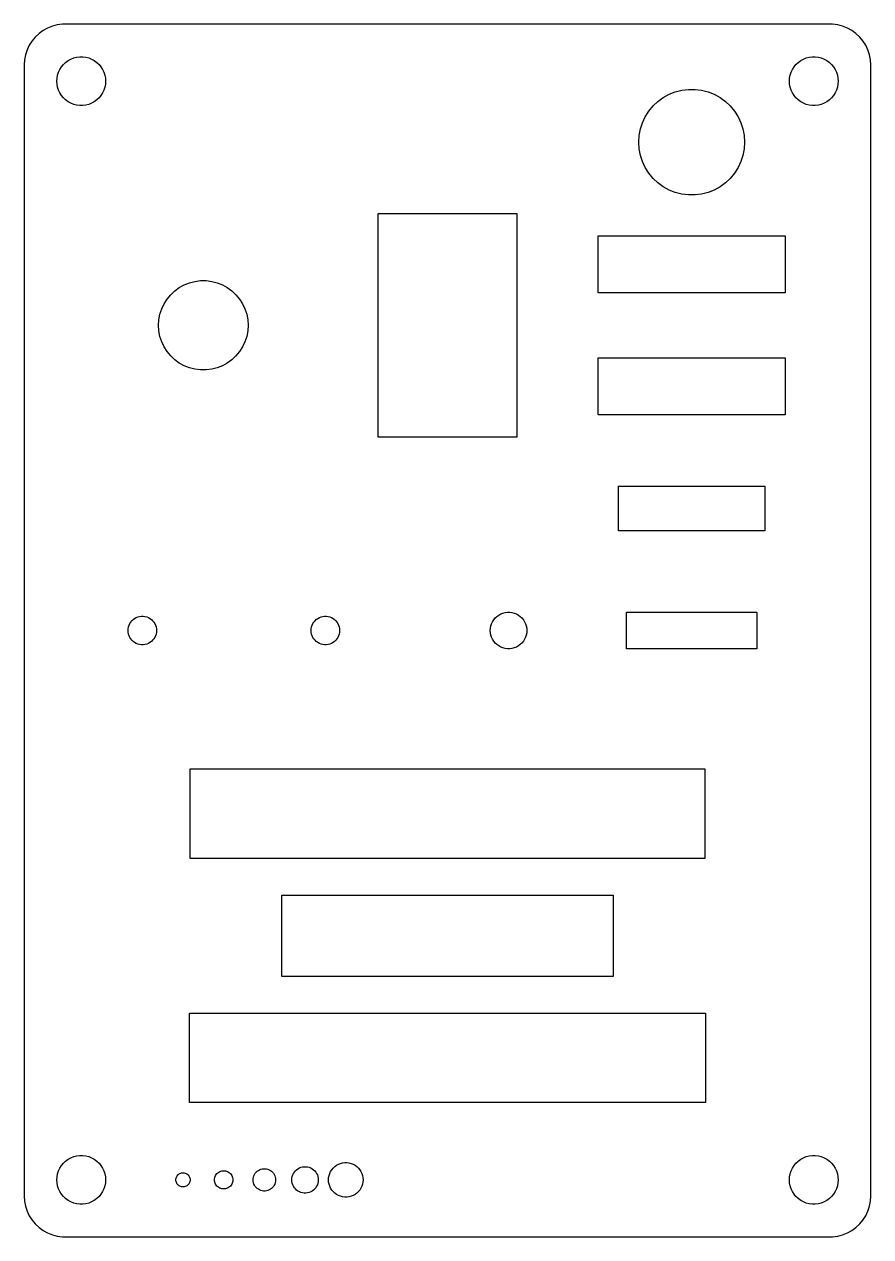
# Model space of a CAD drawing. Header units: metres. Extents: x -52 to 52, y -74 to 3413.
# Drawn here: x -52 to 52, y 3105.5 to 3254.5 of the extents above; entities that cross this region are included whole.
import ezdxf

# ---------------------------------------------------------------- set-up
doc = ezdxf.new("R2010")
doc.units = ezdxf.units.M

msp = doc.modelspace()

# ---------------------------------------------------------------- linework, layer by layer
for p, q in [((-49.1289, 3254.02), (-49.6791, 3253.72)), ((-48.5451, 3254.26), (-49.1289, 3254.02)), ((-47.9369, 3254.41), (-48.5451, 3254.26)), ((-47.3139, 3254.49), (-47.9369, 3254.41)), ((47.3139, 3254.49), (-47.3139, 3254.49)), ((47.9369, 3254.41), (47.3139, 3254.49)), ((48.5451, 3254.26), (47.9369, 3254.41)), ((49.1289, 3254.02), (48.5451, 3254.26)), ((49.6791, 3253.72), (49.1289, 3254.02)), ((-51.0451, 3252.44), (-51.3815, 3251.91)), ((-50.6448, 3252.92), (-51.0451, 3252.44)), ((-50.1871, 3253.35), (-50.6448, 3252.92)), ((-49.6791, 3253.72), (-50.1871, 3253.35)), ((50.1871, 3253.35), (49.6791, 3253.72)), ((50.6448, 3252.92), (50.1871, 3253.35)), ((51.0451, 3252.44), (50.6448, 3252.92)), ((51.3815, 3251.91), (51.0451, 3252.44)), ((-51.6489, 3251.34), (-51.8429, 3250.74)), ((-51.3815, 3251.91), (-51.6489, 3251.34)), ((51.6489, 3251.34), (51.3815, 3251.91)), ((51.8429, 3250.74), (51.6489, 3251.34)), ((-51.9606, 3250.13), (-52, 3249.5)), ((-52, 3249.5), (-52, 3110.5)), ((-51.8429, 3250.74), (-51.9606, 3250.13)), ((-47.6289, 3248.95), (-47.427, 3249.26)), ((-47.427, 3249.26), (-47.1869, 3249.55)), ((-47.1869, 3249.55), (-46.9123, 3249.81)), ((-46.9123, 3249.81), (-46.6075, 3250.03)), ((-46.6075, 3250.03), (-46.2773, 3250.21)), ((-46.2773, 3250.21), (-45.927, 3250.35)), ((-45.927, 3250.35), (-45.5621, 3250.45)), ((-45.5621, 3250.45), (-45.1884, 3250.49)), ((-45.1884, 3250.49), (-44.8116, 3250.49)), ((-44.8116, 3250.49), (-44.4379, 3250.45)), ((-44.4379, 3250.45), (-44.0729, 3250.35)), ((-44.0729, 3250.35), (-43.7227, 3250.21)), ((-43.7227, 3250.21), (-43.3925, 3250.03)), ((-43.3925, 3250.03), (-43.0877, 3249.81)), ((-43.0877, 3249.81), (-42.8131, 3249.55)), ((-42.8131, 3249.55), (-42.5729, 3249.26)), ((-42.5729, 3249.26), (-42.3711, 3248.95)), ((42.3711, 3248.95), (42.5729, 3249.26)), ((42.5729, 3249.26), (42.8131, 3249.55)), ((42.8131, 3249.55), (43.0877, 3249.81)), ((43.0877, 3249.81), (43.3925, 3250.03)), ((43.3925, 3250.03), (43.7227, 3250.21)), ((43.7227, 3250.21), (44.0729, 3250.35)), ((44.0729, 3250.35), (44.4379, 3250.45)), ((44.4379, 3250.45), (44.8116, 3250.49)), ((44.8116, 3250.49), (45.1884, 3250.49)), ((45.1884, 3250.49), (45.5621, 3250.45)), ((45.5621, 3250.45), (45.927, 3250.35)), ((45.927, 3250.35), (46.2773, 3250.21)), ((46.2773, 3250.21), (46.6075, 3250.03)), ((46.6075, 3250.03), (46.9123, 3249.81)), ((46.9123, 3249.81), (47.1869, 3249.55)), ((47.1869, 3249.55), (47.427, 3249.26)), ((47.427, 3249.26), (47.6289, 3248.95)), ((51.9606, 3250.13), (51.8429, 3250.74)), ((52, 3249.5), (51.9606, 3250.13)), ((52, 3110.5), (52, 3249.5)), ((-48, 3247.5), (-47.9763, 3247.88)), ((-47.9763, 3247.88), (-47.9057, 3248.25)), ((-47.9057, 3248.25), (-47.7893, 3248.6)), ((-47.7893, 3248.6), (-47.6289, 3248.95)), ((-42.3711, 3248.95), (-42.2107, 3248.6)), ((-42.2107, 3248.6), (-42.0942, 3248.25)), ((-42.0942, 3248.25), (-42.0237, 3247.88)), ((-42.0237, 3247.88), (-42, 3247.5)), ((42, 3247.5), (42.0237, 3247.88)), ((42.0237, 3247.88), (42.0942, 3248.25)), ((42.0942, 3248.25), (42.2107, 3248.6)), ((42.2107, 3248.6), (42.3711, 3248.95)), ((47.6289, 3248.95), (47.7893, 3248.6)), ((47.7893, 3248.6), (47.9057, 3248.25)), ((47.9057, 3248.25), (47.9763, 3247.88)), ((47.9763, 3247.88), (48, 3247.5)), ((-47.9763, 3247.12), (-48, 3247.5)), ((-47.9057, 3246.75), (-47.9763, 3247.12)), ((-47.7893, 3246.4), (-47.9057, 3246.75)), ((-47.6289, 3246.05), (-47.7893, 3246.4)), ((-42.2107, 3246.4), (-42.3711, 3246.05)), ((-42.0942, 3246.75), (-42.2107, 3246.4)), ((-42.0237, 3247.12), (-42.0942, 3246.75)), ((-42, 3247.5), (-42.0237, 3247.12)), ((27.9914, 3246.18), (28.782, 3246.38)), ((28.782, 3246.38), (29.5919, 3246.49)), ((29.5919, 3246.49), (30.4081, 3246.49)), ((30.4081, 3246.49), (31.218, 3246.38)), ((31.218, 3246.38), (32.0086, 3246.18)), ((42.0237, 3247.12), (42, 3247.5)), ((42.0942, 3246.75), (42.0237, 3247.12)), ((42.2107, 3246.4), (42.0942, 3246.75)), ((42.3711, 3246.05), (42.2107, 3246.4)), ((47.7893, 3246.4), (47.6289, 3246.05)), ((47.9057, 3246.75), (47.7893, 3246.4)), ((47.9763, 3247.12), (47.9057, 3246.75)), ((48, 3247.5), (47.9763, 3247.12)), ((-47.427, 3245.74), (-47.6289, 3246.05)), ((-47.1869, 3245.45), (-47.427, 3245.74)), ((-46.9123, 3245.19), (-47.1869, 3245.45)), ((-46.6075, 3244.97), (-46.9123, 3245.19)), ((-46.2773, 3244.79), (-46.6075, 3244.97)), ((-45.927, 3244.65), (-46.2773, 3244.79)), ((-43.7227, 3244.79), (-44.0729, 3244.65)), ((-43.3925, 3244.97), (-43.7227, 3244.79)), ((-43.0877, 3245.19), (-43.3925, 3244.97)), ((-42.8131, 3245.45), (-43.0877, 3245.19)), ((-42.5729, 3245.74), (-42.8131, 3245.45)), ((-42.3711, 3246.05), (-42.5729, 3245.74)), ((25.2617, 3244.45), (25.8567, 3245.01)), ((25.8567, 3245.01), (26.5171, 3245.49)), ((26.5171, 3245.49), (27.2324, 3245.88)), ((27.2324, 3245.88), (27.9914, 3246.18)), ((32.0086, 3246.18), (32.7676, 3245.88)), ((32.7676, 3245.88), (33.4829, 3245.49)), ((33.4829, 3245.49), (34.1432, 3245.01)), ((34.1432, 3245.01), (34.7383, 3244.45)), ((42.5729, 3245.74), (42.3711, 3246.05)), ((42.8131, 3245.45), (42.5729, 3245.74)), ((43.0877, 3245.19), (42.8131, 3245.45)), ((43.3925, 3244.97), (43.0877, 3245.19)), ((43.7227, 3244.79), (43.3925, 3244.97)), ((44.0729, 3244.65), (43.7227, 3244.79)), ((46.2773, 3244.79), (45.927, 3244.65)), ((46.6075, 3244.97), (46.2773, 3244.79)), ((46.9123, 3245.19), (46.6075, 3244.97)), ((47.1869, 3245.45), (46.9123, 3245.19)), ((47.427, 3245.74), (47.1869, 3245.45)), ((47.6289, 3246.05), (47.427, 3245.74)), ((-45.5621, 3244.55), (-45.927, 3244.65)), ((-45.1884, 3244.51), (-45.5621, 3244.55)), ((-44.8116, 3244.51), (-45.1884, 3244.51)), ((-44.4379, 3244.55), (-44.8116, 3244.51)), ((-44.0729, 3244.65), (-44.4379, 3244.55)), ((24.304, 3243.13), (24.7414, 3243.82)), ((24.7414, 3243.82), (25.2617, 3244.45)), ((34.7383, 3244.45), (35.2586, 3243.82)), ((35.2586, 3243.82), (35.696, 3243.13)), ((44.4379, 3244.55), (44.0729, 3244.65)), ((44.8116, 3244.51), (44.4379, 3244.55)), ((45.1884, 3244.51), (44.8116, 3244.51)), ((45.5621, 3244.55), (45.1884, 3244.51)), ((45.927, 3244.65), (45.5621, 3244.55)), ((23.7042, 3241.62), (23.9565, 3242.39)), ((23.9565, 3242.39), (24.304, 3243.13)), ((35.696, 3243.13), (36.0435, 3242.39)), ((36.0435, 3242.39), (36.2958, 3241.62)), ((23.5, 3240), (23.5513, 3240.81)), ((23.5513, 3240.81), (23.7042, 3241.62)), ((36.2958, 3241.62), (36.4487, 3240.81)), ((36.4487, 3240.81), (36.5, 3240)), ((23.5513, 3239.19), (23.5, 3240)), ((23.7042, 3238.38), (23.5513, 3239.19)), ((36.4487, 3239.19), (36.2958, 3238.38)), ((36.5, 3240), (36.4487, 3239.19)), ((23.9565, 3237.61), (23.7042, 3238.38)), ((24.304, 3236.87), (23.9565, 3237.61)), ((36.0435, 3237.61), (35.696, 3236.87)), ((36.2958, 3238.38), (36.0435, 3237.61)), ((24.7414, 3236.18), (24.304, 3236.87)), ((25.2617, 3235.55), (24.7414, 3236.18)), ((35.2586, 3236.18), (34.7383, 3235.55)), ((35.696, 3236.87), (35.2586, 3236.18)), ((25.8567, 3234.99), (25.2617, 3235.55)), ((26.5171, 3234.51), (25.8567, 3234.99)), ((27.2324, 3234.12), (26.5171, 3234.51)), ((33.4829, 3234.51), (32.7676, 3234.12)), ((34.1432, 3234.99), (33.4829, 3234.51)), ((34.7383, 3235.55), (34.1432, 3234.99)), ((27.9914, 3233.82), (27.2324, 3234.12)), ((28.782, 3233.62), (27.9914, 3233.82)), ((29.5919, 3233.51), (28.782, 3233.62)), ((30.4081, 3233.51), (29.5919, 3233.51)), ((31.218, 3233.62), (30.4081, 3233.51)), ((32.0086, 3233.82), (31.218, 3233.62)), ((32.7676, 3234.12), (32.0086, 3233.82)), ((-8.5, 3203.75), (-8.5, 3231.25)), ((-8.5, 3231.25), (8.5, 3231.25)), ((8.5, 3231.25), (8.5, 3203.75)), ((18.5, 3221.5), (18.5, 3228.5)), ((18.5, 3228.5), (41.5, 3228.5)), ((41.5, 3228.5), (41.5, 3221.5)), ((-32.947, 3222.14), (-32.3418, 3222.48)), ((-32.3418, 3222.48), (-31.6996, 3222.73)), ((-31.6996, 3222.73), (-31.0306, 3222.9)), ((-31.0306, 3222.9), (-30.3453, 3222.99)), ((-30.3453, 3222.99), (-29.6546, 3222.99)), ((-29.6546, 3222.99), (-28.9694, 3222.9)), ((-28.9694, 3222.9), (-28.3004, 3222.73)), ((-28.3004, 3222.73), (-27.6582, 3222.48)), ((-27.6582, 3222.48), (-27.0529, 3222.14)), ((-34.4496, 3220.73), (-34.0093, 3221.26)), ((-34.0093, 3221.26), (-33.5058, 3221.74)), ((-33.5058, 3221.74), (-32.947, 3222.14)), ((-27.0529, 3222.14), (-26.4942, 3221.74)), ((-26.4942, 3221.74), (-25.9907, 3221.26)), ((-25.9907, 3221.26), (-25.5504, 3220.73)), ((41.5, 3221.5), (18.5, 3221.5)), ((-35.3272, 3218.87), (-35.1138, 3219.52)), ((-35.1138, 3219.52), (-34.8197, 3220.15)), ((-34.8197, 3220.15), (-34.4496, 3220.73)), ((-25.5504, 3220.73), (-25.1803, 3220.15)), ((-25.1803, 3220.15), (-24.8862, 3219.52)), ((-24.8862, 3219.52), (-24.6728, 3218.87)), ((-35.5, 3217.5), (-35.4566, 3218.19)), ((-35.4566, 3218.19), (-35.3272, 3218.87)), ((-24.6728, 3218.87), (-24.5434, 3218.19)), ((-24.5434, 3218.19), (-24.5, 3217.5)), ((-35.4566, 3216.81), (-35.5, 3217.5)), ((-35.3272, 3216.13), (-35.4566, 3216.81)), ((-24.5434, 3216.81), (-24.6728, 3216.13)), ((-24.5, 3217.5), (-24.5434, 3216.81)), ((-35.1138, 3215.48), (-35.3272, 3216.13)), ((-34.8197, 3214.85), (-35.1138, 3215.48)), ((-24.8862, 3215.48), (-25.1803, 3214.85)), ((-24.6728, 3216.13), (-24.8862, 3215.48)), ((-34.4496, 3214.27), (-34.8197, 3214.85)), ((-34.0093, 3213.73), (-34.4496, 3214.27)), ((-33.5058, 3213.26), (-34.0093, 3213.73)), ((-25.9907, 3213.73), (-26.4942, 3213.26)), ((-25.5504, 3214.27), (-25.9907, 3213.73)), ((-25.1803, 3214.85), (-25.5504, 3214.27)), ((18.5, 3206.5), (18.5, 3213.5)), ((18.5, 3213.5), (41.5, 3213.5)), ((41.5, 3213.5), (41.5, 3206.5)), ((-32.947, 3212.86), (-33.5058, 3213.26)), ((-32.3418, 3212.52), (-32.947, 3212.86)), ((-31.6996, 3212.27), (-32.3418, 3212.52)), ((-31.0306, 3212.1), (-31.6996, 3212.27)), ((-30.3453, 3212.01), (-31.0306, 3212.1)), ((-29.6546, 3212.01), (-30.3453, 3212.01)), ((-28.9694, 3212.1), (-29.6546, 3212.01)), ((-28.3004, 3212.27), (-28.9694, 3212.1)), ((-27.6582, 3212.52), (-28.3004, 3212.27)), ((-27.0529, 3212.86), (-27.6582, 3212.52)), ((-26.4942, 3213.26), (-27.0529, 3212.86)), ((41.5, 3206.5), (18.5, 3206.5)), ((8.5, 3203.75), (-8.5, 3203.75)), ((21, 3192.25), (21, 3197.75)), ((21, 3197.75), (39, 3197.75)), ((39, 3197.75), (39, 3192.25)), ((39, 3192.25), (21, 3192.25)), ((7.07838, 3182.21), (7.35872, 3182.25)), ((7.35872, 3182.25), (7.64127, 3182.25)), ((7.64127, 3182.25), (7.9216, 3182.21)), ((22, 3177.75), (22, 3182.25)), ((22, 3182.25), (38, 3182.25)), ((38, 3182.25), (38, 3177.75)), ((-39.1271, 3180.64), (-39.0335, 3180.84)), ((-39.0335, 3180.84), (-38.9158, 3181.03)), ((-38.9158, 3181.03), (-38.7757, 3181.2)), ((-38.7757, 3181.2), (-38.6155, 3181.35)), ((-38.6155, 3181.35), (-38.4377, 3181.48)), ((-38.4377, 3181.48), (-38.2451, 3181.58)), ((-38.2451, 3181.58), (-38.0408, 3181.66)), ((-38.0408, 3181.66), (-37.8279, 3181.72)), ((-37.8279, 3181.72), (-37.6099, 3181.75)), ((-37.6099, 3181.75), (-37.3901, 3181.75)), ((-37.3901, 3181.75), (-37.1721, 3181.72)), ((-37.1721, 3181.72), (-36.9592, 3181.66)), ((-36.9592, 3181.66), (-36.7549, 3181.58)), ((-36.7549, 3181.58), (-36.5623, 3181.48)), ((-36.5623, 3181.48), (-36.3845, 3181.35)), ((-36.3845, 3181.35), (-36.2243, 3181.2)), ((-36.2243, 3181.2), (-36.0842, 3181.03)), ((-36.0842, 3181.03), (-35.9665, 3180.84)), ((-35.9665, 3180.84), (-35.8729, 3180.64)), ((-16.6271, 3180.64), (-16.5335, 3180.84)), ((-16.5335, 3180.84), (-16.4158, 3181.03)), ((-16.4158, 3181.03), (-16.2757, 3181.2)), ((-16.2757, 3181.2), (-16.1155, 3181.35)), ((-16.1155, 3181.35), (-15.9377, 3181.48)), ((-15.9377, 3181.48), (-15.7451, 3181.58)), ((-15.7451, 3181.58), (-15.5408, 3181.66)), ((-15.5408, 3181.66), (-15.3279, 3181.72)), ((-15.3279, 3181.72), (-15.1099, 3181.75)), ((-15.1099, 3181.75), (-14.8901, 3181.75)), ((-14.8901, 3181.75), (-14.6721, 3181.72)), ((-14.6721, 3181.72), (-14.4592, 3181.66)), ((-14.4592, 3181.66), (-14.2549, 3181.58)), ((-14.2549, 3181.58), (-14.0623, 3181.48)), ((-14.0623, 3181.48), (-13.8845, 3181.35)), ((-13.8845, 3181.35), (-13.7243, 3181.2)), ((-13.7243, 3181.2), (-13.5842, 3181.03)), ((-13.5842, 3181.03), (-13.4665, 3180.84)), ((-13.4665, 3180.84), (-13.3729, 3180.64)), ((5.32068, 3180.56), (5.40799, 3180.83)), ((5.40799, 3180.83), (5.52831, 3181.08)), ((5.52831, 3181.08), (5.6797, 3181.32)), ((5.6797, 3181.32), (5.85982, 3181.54)), ((5.85982, 3181.54), (6.0658, 3181.73)), ((6.0658, 3181.73), (6.29439, 3181.9)), ((6.29439, 3181.9), (6.54199, 3182.04)), ((6.54199, 3182.04), (6.8047, 3182.14)), ((6.8047, 3182.14), (7.07838, 3182.21)), ((7.9216, 3182.21), (8.19528, 3182.14)), ((8.19528, 3182.14), (8.45799, 3182.04)), ((8.45799, 3182.04), (8.7056, 3181.9)), ((8.7056, 3181.9), (8.93419, 3181.73)), ((8.93419, 3181.73), (9.14017, 3181.54)), ((9.14017, 3181.54), (9.32028, 3181.32)), ((9.32028, 3181.32), (9.47168, 3181.08)), ((9.47168, 3181.08), (9.592, 3180.83)), ((9.592, 3180.83), (9.67931, 3180.56)), ((-39.25, 3180), (-39.2362, 3180.22)), ((-39.2362, 3179.78), (-39.25, 3180)), ((-39.2362, 3180.22), (-39.195, 3180.44)), ((-39.195, 3179.56), (-39.2362, 3179.78)), ((-39.195, 3180.44), (-39.1271, 3180.64)), ((-39.1271, 3179.36), (-39.195, 3179.56)), ((-39.0335, 3179.16), (-39.1271, 3179.36)), ((-35.8729, 3179.36), (-35.9665, 3179.16)), ((-35.8729, 3180.64), (-35.805, 3180.44)), ((-35.805, 3179.56), (-35.8729, 3179.36)), ((-35.805, 3180.44), (-35.7638, 3180.22)), ((-35.7638, 3179.78), (-35.805, 3179.56)), ((-35.7638, 3180.22), (-35.75, 3180)), ((-35.75, 3180), (-35.7638, 3179.78)), ((-16.75, 3180), (-16.7362, 3180.22)), ((-16.7362, 3179.78), (-16.75, 3180)), ((-16.7362, 3180.22), (-16.695, 3180.44)), ((-16.695, 3179.56), (-16.7362, 3179.78)), ((-16.695, 3180.44), (-16.6271, 3180.64)), ((-16.6271, 3179.36), (-16.695, 3179.56)), ((-16.5335, 3179.16), (-16.6271, 3179.36)), ((-13.3729, 3179.36), (-13.4665, 3179.16)), ((-13.3729, 3180.64), (-13.305, 3180.44)), ((-13.305, 3179.56), (-13.3729, 3179.36)), ((-13.305, 3180.44), (-13.2638, 3180.22)), ((-13.2638, 3179.78), (-13.305, 3179.56)), ((-13.2638, 3180.22), (-13.25, 3180)), ((-13.25, 3180), (-13.2638, 3179.78)), ((5.25, 3180), (5.26773, 3180.28)), ((5.26773, 3179.72), (5.25, 3180)), ((5.26773, 3180.28), (5.32068, 3180.56)), ((5.32068, 3179.44), (5.26773, 3179.72)), ((5.40799, 3179.17), (5.32068, 3179.44)), ((9.67931, 3179.44), (9.592, 3179.17)), ((9.67931, 3180.56), (9.73225, 3180.28)), ((9.73225, 3179.72), (9.67931, 3179.44)), ((9.73225, 3180.28), (9.75, 3180)), ((9.75, 3180), (9.73225, 3179.72)), ((-38.9158, 3178.97), (-39.0335, 3179.16)), ((-38.7757, 3178.8), (-38.9158, 3178.97)), ((-38.6155, 3178.65), (-38.7757, 3178.8)), ((-38.4377, 3178.52), (-38.6155, 3178.65)), ((-38.2451, 3178.42), (-38.4377, 3178.52)), ((-38.0408, 3178.34), (-38.2451, 3178.42)), ((-37.8279, 3178.28), (-38.0408, 3178.34)), ((-37.6099, 3178.25), (-37.8279, 3178.28)), ((-37.3901, 3178.25), (-37.6099, 3178.25)), ((-37.1721, 3178.28), (-37.3901, 3178.25)), ((-36.9592, 3178.34), (-37.1721, 3178.28)), ((-36.7549, 3178.42), (-36.9592, 3178.34)), ((-36.5623, 3178.52), (-36.7549, 3178.42)), ((-36.3845, 3178.65), (-36.5623, 3178.52)), ((-36.2243, 3178.8), (-36.3845, 3178.65)), ((-36.0842, 3178.97), (-36.2243, 3178.8)), ((-35.9665, 3179.16), (-36.0842, 3178.97)), ((-16.4158, 3178.97), (-16.5335, 3179.16)), ((-16.2757, 3178.8), (-16.4158, 3178.97)), ((-16.1155, 3178.65), (-16.2757, 3178.8)), ((-15.9377, 3178.52), (-16.1155, 3178.65)), ((-15.7451, 3178.42), (-15.9377, 3178.52)), ((-15.5408, 3178.34), (-15.7451, 3178.42)), ((-15.3279, 3178.28), (-15.5408, 3178.34)), ((-15.1099, 3178.25), (-15.3279, 3178.28)), ((-14.8901, 3178.25), (-15.1099, 3178.25)), ((-14.6721, 3178.28), (-14.8901, 3178.25)), ((-14.4592, 3178.34), (-14.6721, 3178.28)), ((-14.2549, 3178.42), (-14.4592, 3178.34)), ((-14.0623, 3178.52), (-14.2549, 3178.42)), ((-13.8845, 3178.65), (-14.0623, 3178.52)), ((-13.7243, 3178.8), (-13.8845, 3178.65)), ((-13.5842, 3178.97), (-13.7243, 3178.8)), ((-13.4665, 3179.16), (-13.5842, 3178.97)), ((5.52831, 3178.92), (5.40799, 3179.17)), ((5.6797, 3178.68), (5.52831, 3178.92)), ((5.85982, 3178.46), (5.6797, 3178.68)), ((6.0658, 3178.27), (5.85982, 3178.46)), ((6.29439, 3178.1), (6.0658, 3178.27)), ((6.54199, 3177.96), (6.29439, 3178.1)), ((6.8047, 3177.86), (6.54199, 3177.96)), ((7.07838, 3177.79), (6.8047, 3177.86)), ((7.35872, 3177.75), (7.07838, 3177.79)), ((7.64127, 3177.75), (7.35872, 3177.75)), ((7.9216, 3177.79), (7.64127, 3177.75)), ((8.19528, 3177.86), (7.9216, 3177.79)), ((8.45799, 3177.96), (8.19528, 3177.86)), ((8.7056, 3178.1), (8.45799, 3177.96)), ((8.93419, 3178.27), (8.7056, 3178.1)), ((9.14017, 3178.46), (8.93419, 3178.27)), ((9.32028, 3178.68), (9.14017, 3178.46)), ((9.47168, 3178.92), (9.32028, 3178.68)), ((9.592, 3179.17), (9.47168, 3178.92)), ((38, 3177.75), (22, 3177.75)), ((-31.6222, 3152), (-31.6222, 3163)), ((-31.6222, 3163), (31.6222, 3163)), ((31.6222, 3163), (31.6222, 3152)), ((31.6222, 3152), (-31.6222, 3152)), ((-20.3461, 3137.5), (-20.3461, 3147.5)), ((-20.3461, 3147.5), (20.3461, 3147.5)), ((20.3461, 3147.5), (20.3461, 3137.5)), ((20.3461, 3137.5), (-20.3461, 3137.5)), ((-31.71, 3122), (-31.71, 3133)), ((-31.71, 3133), (31.71, 3133)), ((31.71, 3133), (31.71, 3122)), ((31.71, 3122), (-31.71, 3122)), ((-46.6075, 3115.03), (-46.2773, 3115.21)), ((-46.2773, 3115.21), (-45.927, 3115.35)), ((-45.927, 3115.35), (-45.5621, 3115.45)), ((-45.5621, 3115.45), (-45.1884, 3115.49)), ((-45.1884, 3115.49), (-44.8116, 3115.49)), ((-44.8116, 3115.49), (-44.4379, 3115.45)), ((-44.4379, 3115.45), (-44.0729, 3115.35)), ((-44.0729, 3115.35), (-43.7227, 3115.21)), ((-43.7227, 3115.21), (-43.3925, 3115.03)), ((43.3925, 3115.03), (43.7227, 3115.21)), ((43.7227, 3115.21), (44.0729, 3115.35)), ((44.0729, 3115.35), (44.4379, 3115.45)), ((44.4379, 3115.45), (44.8116, 3115.49)), ((44.8116, 3115.49), (45.1884, 3115.49)), ((45.1884, 3115.49), (45.5621, 3115.45)), ((45.5621, 3115.45), (45.927, 3115.35)), ((45.927, 3115.35), (46.2773, 3115.21)), ((46.2773, 3115.21), (46.6075, 3115.03)), ((-47.7893, 3113.6), (-47.6289, 3113.95)), ((-47.6289, 3113.95), (-47.427, 3114.26)), ((-47.427, 3114.26), (-47.1869, 3114.55)), ((-47.1869, 3114.55), (-46.9123, 3114.81)), ((-46.9123, 3114.81), (-46.6075, 3115.03)), ((-43.3925, 3115.03), (-43.0877, 3114.81)), ((-43.0877, 3114.81), (-42.8131, 3114.55)), ((-42.8131, 3114.55), (-42.5729, 3114.26)), ((-42.5729, 3114.26), (-42.3711, 3113.95)), ((-42.3711, 3113.95), (-42.2107, 3113.6)), ((-23.2368, 3113.66), (-23.0854, 3113.74)), ((-23.0854, 3113.74), (-22.9249, 3113.81)), ((-22.9249, 3113.81), (-22.7576, 3113.85)), ((-22.7576, 3113.85), (-22.5863, 3113.87)), ((-22.5863, 3113.87), (-22.4137, 3113.87)), ((-22.4137, 3113.87), (-22.2423, 3113.85)), ((-22.2423, 3113.85), (-22.0751, 3113.81)), ((-22.0751, 3113.81), (-21.9146, 3113.74)), ((-21.9146, 3113.74), (-21.7632, 3113.66)), ((-18.6846, 3113.61), (-18.5358, 3113.75)), ((-18.5358, 3113.75), (-18.3707, 3113.87)), ((-18.3707, 3113.87), (-18.1919, 3113.97)), ((-18.1919, 3113.97), (-18.0022, 3114.05)), ((-18.0022, 3114.05), (-17.8045, 3114.1)), ((-17.8045, 3114.1), (-17.602, 3114.12)), ((-17.602, 3114.12), (-17.398, 3114.12)), ((-17.398, 3114.12), (-17.1955, 3114.1)), ((-17.1955, 3114.1), (-16.9978, 3114.05)), ((-16.9978, 3114.05), (-16.8081, 3113.97)), ((-16.8081, 3113.97), (-16.6293, 3113.87)), ((-16.6293, 3113.87), (-16.4642, 3113.75)), ((-16.4642, 3113.75), (-16.3154, 3113.61)), ((-14.3621, 3113.52), (-14.2191, 3113.75)), ((-14.2191, 3113.75), (-14.0491, 3113.95)), ((-14.0491, 3113.95), (-13.8545, 3114.14)), ((-13.8545, 3114.14), (-13.6386, 3114.29)), ((-13.6386, 3114.29), (-13.4048, 3114.42)), ((-13.4048, 3114.42), (-13.1566, 3114.52)), ((-13.1566, 3114.52), (-12.8982, 3114.59)), ((-12.8982, 3114.59), (-12.6334, 3114.62)), ((-12.6334, 3114.62), (-12.3666, 3114.62)), ((-12.3666, 3114.62), (-12.1018, 3114.59)), ((-12.1018, 3114.59), (-11.8433, 3114.52)), ((-11.8433, 3114.52), (-11.5952, 3114.42)), ((-11.5952, 3114.42), (-11.3614, 3114.29)), ((-11.3614, 3114.29), (-11.1455, 3114.14)), ((-11.1455, 3114.14), (-10.9509, 3113.95)), ((-10.9509, 3113.95), (-10.7808, 3113.75)), ((-10.7808, 3113.75), (-10.6378, 3113.52)), ((42.2107, 3113.6), (42.3711, 3113.95)), ((42.3711, 3113.95), (42.5729, 3114.26)), ((42.5729, 3114.26), (42.8131, 3114.55)), ((42.8131, 3114.55), (43.0877, 3114.81)), ((43.0877, 3114.81), (43.3925, 3115.03)), ((46.6075, 3115.03), (46.9123, 3114.81)), ((46.9123, 3114.81), (47.1869, 3114.55)), ((47.1869, 3114.55), (47.427, 3114.26)), ((47.427, 3114.26), (47.6289, 3113.95)), ((47.6289, 3113.95), (47.7893, 3113.6)), ((-48, 3112.5), (-47.9763, 3112.88)), ((-47.9763, 3112.12), (-48, 3112.5)), ((-47.9763, 3112.88), (-47.9057, 3113.25)), ((-47.9057, 3113.25), (-47.7893, 3113.6)), ((-42.2107, 3113.6), (-42.0942, 3113.25)), ((-42.0942, 3113.25), (-42.0237, 3112.88)), ((-42.0237, 3112.88), (-42, 3112.5)), ((-42, 3112.5), (-42.0237, 3112.12)), ((-33.375, 3112.5), (-33.3681, 3112.61)), ((-33.3681, 3112.39), (-33.375, 3112.5)), ((-33.3681, 3112.61), (-33.3475, 3112.72)), ((-33.3475, 3112.28), (-33.3681, 3112.39)), ((-33.3475, 3112.72), (-33.3136, 3112.82)), ((-33.3136, 3112.18), (-33.3475, 3112.28)), ((-33.3136, 3112.82), (-33.2668, 3112.92)), ((-33.2668, 3112.92), (-33.2079, 3113.01)), ((-33.2079, 3113.01), (-33.1378, 3113.1)), ((-33.1378, 3113.1), (-33.0577, 3113.17)), ((-33.0577, 3113.17), (-32.9688, 3113.24)), ((-32.9688, 3113.24), (-32.8726, 3113.29)), ((-32.8726, 3113.29), (-32.7704, 3113.33)), ((-32.7704, 3113.33), (-32.664, 3113.36)), ((-32.664, 3113.36), (-32.5549, 3113.37)), ((-32.5549, 3113.37), (-32.4451, 3113.37)), ((-32.4451, 3113.37), (-32.336, 3113.36)), ((-32.336, 3113.36), (-32.2296, 3113.33)), ((-32.2296, 3113.33), (-32.1274, 3113.29)), ((-32.1274, 3113.29), (-32.0311, 3113.24)), ((-32.0311, 3113.24), (-31.9422, 3113.17)), ((-31.9422, 3113.17), (-31.8622, 3113.1)), ((-31.8622, 3113.1), (-31.7921, 3113.01)), ((-31.7921, 3113.01), (-31.7332, 3112.92)), ((-31.7332, 3112.92), (-31.6864, 3112.82)), ((-31.6864, 3112.82), (-31.6525, 3112.72)), ((-31.6525, 3112.28), (-31.6864, 3112.18)), ((-31.6525, 3112.72), (-31.6319, 3112.61)), ((-31.6319, 3112.39), (-31.6525, 3112.28)), ((-31.6319, 3112.61), (-31.625, 3112.5)), ((-31.625, 3112.5), (-31.6319, 3112.39)), ((-28.625, 3112.5), (-28.6161, 3112.64)), ((-28.6161, 3112.36), (-28.625, 3112.5)), ((-28.6161, 3112.64), (-28.5896, 3112.78)), ((-28.5896, 3112.22), (-28.6161, 3112.36)), ((-28.5896, 3112.78), (-28.546, 3112.91)), ((-28.546, 3112.09), (-28.5896, 3112.22)), ((-28.546, 3112.91), (-28.4858, 3113.04)), ((-28.4858, 3113.04), (-28.4101, 3113.16)), ((-28.4101, 3113.16), (-28.3201, 3113.27)), ((-28.3201, 3113.27), (-28.2171, 3113.37)), ((-28.2171, 3113.37), (-28.1028, 3113.45)), ((-28.1028, 3113.45), (-27.979, 3113.52)), ((-27.979, 3113.52), (-27.8476, 3113.57)), ((-27.8476, 3113.57), (-27.7108, 3113.61)), ((-27.7108, 3113.61), (-27.5706, 3113.62)), ((-27.5706, 3113.62), (-27.4294, 3113.62)), ((-27.4294, 3113.62), (-27.2892, 3113.61)), ((-27.2892, 3113.61), (-27.1523, 3113.57)), ((-27.1523, 3113.57), (-27.021, 3113.52)), ((-27.021, 3113.52), (-26.8972, 3113.45)), ((-26.8972, 3113.45), (-26.7829, 3113.37)), ((-26.7829, 3113.37), (-26.6799, 3113.27)), ((-26.6799, 3113.27), (-26.5898, 3113.16)), ((-26.5898, 3113.16), (-26.5141, 3113.04)), ((-26.5141, 3113.04), (-26.454, 3112.91)), ((-26.454, 3112.91), (-26.4103, 3112.78)), ((-26.4103, 3112.22), (-26.454, 3112.09)), ((-26.4103, 3112.78), (-26.3839, 3112.64)), ((-26.3839, 3112.36), (-26.4103, 3112.22)), ((-26.3839, 3112.64), (-26.375, 3112.5)), ((-26.375, 3112.5), (-26.3839, 3112.36)), ((-23.875, 3112.5), (-23.8642, 3112.67)), ((-23.8642, 3112.33), (-23.875, 3112.5)), ((-23.8642, 3112.67), (-23.8318, 3112.84)), ((-23.8318, 3112.16), (-23.8642, 3112.33)), ((-23.8318, 3112.84), (-23.7784, 3113.01)), ((-23.7784, 3113.01), (-23.7049, 3113.16)), ((-23.7049, 3113.16), (-23.6124, 3113.31)), ((-23.6124, 3113.31), (-23.5023, 3113.44)), ((-23.5023, 3113.44), (-23.3764, 3113.56)), ((-23.3764, 3113.56), (-23.2368, 3113.66)), ((-21.7632, 3113.66), (-21.6235, 3113.56)), ((-21.6235, 3113.56), (-21.4977, 3113.44)), ((-21.4977, 3113.44), (-21.3876, 3113.31)), ((-21.3876, 3113.31), (-21.2951, 3113.16)), ((-21.2951, 3113.16), (-21.2216, 3113.01)), ((-21.2216, 3113.01), (-21.1682, 3112.84)), ((-21.1682, 3112.84), (-21.1358, 3112.67)), ((-21.1358, 3112.33), (-21.1682, 3112.16)), ((-21.1358, 3112.67), (-21.125, 3112.5)), ((-21.125, 3112.5), (-21.1358, 3112.33)), ((-19.125, 3112.5), (-19.1122, 3112.7)), ((-19.1122, 3112.3), (-19.125, 3112.5)), ((-19.1122, 3112.7), (-19.0739, 3112.9)), ((-19.0739, 3112.1), (-19.1122, 3112.3)), ((-19.0739, 3112.9), (-19.0109, 3113.1)), ((-19.0109, 3113.1), (-18.924, 3113.28)), ((-18.924, 3113.28), (-18.8147, 3113.46)), ((-18.8147, 3113.46), (-18.6846, 3113.61)), ((-16.3154, 3113.61), (-16.1853, 3113.46)), ((-16.1853, 3113.46), (-16.076, 3113.28)), ((-16.076, 3113.28), (-15.9891, 3113.1)), ((-15.9891, 3113.1), (-15.926, 3112.9)), ((-15.926, 3112.9), (-15.8878, 3112.7)), ((-15.8878, 3112.3), (-15.926, 3112.1)), ((-15.8878, 3112.7), (-15.875, 3112.5)), ((-15.875, 3112.5), (-15.8878, 3112.3)), ((-14.625, 3112.5), (-14.6082, 3112.77)), ((-14.6082, 3112.23), (-14.625, 3112.5)), ((-14.6082, 3112.77), (-14.5582, 3113.03)), ((-14.5582, 3111.97), (-14.6082, 3112.23)), ((-14.5582, 3113.03), (-14.4758, 3113.28)), ((-14.4758, 3113.28), (-14.3621, 3113.52)), ((-10.6378, 3113.52), (-10.5242, 3113.28)), ((-10.5242, 3113.28), (-10.4418, 3113.03)), ((-10.4418, 3113.03), (-10.3918, 3112.77)), ((-10.3918, 3112.23), (-10.4418, 3111.97)), ((-10.3918, 3112.77), (-10.375, 3112.5)), ((-10.375, 3112.5), (-10.3918, 3112.23)), ((42, 3112.5), (42.0237, 3112.88)), ((42.0237, 3112.12), (42, 3112.5)), ((42.0237, 3112.88), (42.0942, 3113.25)), ((42.0942, 3113.25), (42.2107, 3113.6)), ((47.7893, 3113.6), (47.9057, 3113.25)), ((47.9057, 3113.25), (47.9763, 3112.88)), ((47.9763, 3112.88), (48, 3112.5)), ((48, 3112.5), (47.9763, 3112.12)), ((-47.9057, 3111.75), (-47.9763, 3112.12)), ((-47.7893, 3111.4), (-47.9057, 3111.75)), ((-47.6289, 3111.05), (-47.7893, 3111.4)), ((-47.427, 3110.74), (-47.6289, 3111.05)), ((-47.1869, 3110.45), (-47.427, 3110.74)), ((-42.5729, 3110.74), (-42.8131, 3110.45)), ((-42.3711, 3111.05), (-42.5729, 3110.74)), ((-42.2107, 3111.4), (-42.3711, 3111.05)), ((-42.0942, 3111.75), (-42.2107, 3111.4)), ((-42.0237, 3112.12), (-42.0942, 3111.75)), ((-33.2668, 3112.08), (-33.3136, 3112.18)), ((-33.2079, 3111.99), (-33.2668, 3112.08)), ((-33.1378, 3111.9), (-33.2079, 3111.99)), ((-33.0577, 3111.83), (-33.1378, 3111.9)), ((-32.9688, 3111.76), (-33.0577, 3111.83)), ((-32.8726, 3111.71), (-32.9688, 3111.76)), ((-32.7704, 3111.67), (-32.8726, 3111.71)), ((-32.664, 3111.64), (-32.7704, 3111.67)), ((-32.5549, 3111.63), (-32.664, 3111.64)), ((-32.4451, 3111.63), (-32.5549, 3111.63)), ((-32.336, 3111.64), (-32.4451, 3111.63)), ((-32.2296, 3111.67), (-32.336, 3111.64)), ((-32.1274, 3111.71), (-32.2296, 3111.67)), ((-32.0311, 3111.76), (-32.1274, 3111.71)), ((-31.9422, 3111.83), (-32.0311, 3111.76)), ((-31.8622, 3111.9), (-31.9422, 3111.83)), ((-31.7921, 3111.99), (-31.8622, 3111.9)), ((-31.7332, 3112.08), (-31.7921, 3111.99)), ((-31.6864, 3112.18), (-31.7332, 3112.08)), ((-28.4858, 3111.96), (-28.546, 3112.09)), ((-28.4101, 3111.84), (-28.4858, 3111.96)), ((-28.3201, 3111.73), (-28.4101, 3111.84)), ((-28.2171, 3111.63), (-28.3201, 3111.73)), ((-28.1028, 3111.55), (-28.2171, 3111.63)), ((-27.979, 3111.48), (-28.1028, 3111.55)), ((-27.8476, 3111.43), (-27.979, 3111.48)), ((-27.7108, 3111.39), (-27.8476, 3111.43)), ((-27.5706, 3111.38), (-27.7108, 3111.39)), ((-27.4294, 3111.38), (-27.5706, 3111.38)), ((-27.2892, 3111.39), (-27.4294, 3111.38)), ((-27.1523, 3111.43), (-27.2892, 3111.39)), ((-27.021, 3111.48), (-27.1523, 3111.43)), ((-26.8972, 3111.55), (-27.021, 3111.48)), ((-26.7829, 3111.63), (-26.8972, 3111.55)), ((-26.6799, 3111.73), (-26.7829, 3111.63)), ((-26.5898, 3111.84), (-26.6799, 3111.73)), ((-26.5141, 3111.96), (-26.5898, 3111.84)), ((-26.454, 3112.09), (-26.5141, 3111.96)), ((-23.7784, 3111.99), (-23.8318, 3112.16)), ((-23.7049, 3111.84), (-23.7784, 3111.99)), ((-23.6124, 3111.69), (-23.7049, 3111.84)), ((-23.5023, 3111.56), (-23.6124, 3111.69)), ((-23.3764, 3111.44), (-23.5023, 3111.56)), ((-23.2368, 3111.34), (-23.3764, 3111.44)), ((-23.0854, 3111.26), (-23.2368, 3111.34)), ((-22.9249, 3111.19), (-23.0854, 3111.26)), ((-22.7576, 3111.15), (-22.9249, 3111.19)), ((-22.5863, 3111.13), (-22.7576, 3111.15)), ((-22.4137, 3111.13), (-22.5863, 3111.13)), ((-22.2423, 3111.15), (-22.4137, 3111.13)), ((-22.0751, 3111.19), (-22.2423, 3111.15)), ((-21.9146, 3111.26), (-22.0751, 3111.19)), ((-21.7632, 3111.34), (-21.9146, 3111.26)), ((-21.6235, 3111.44), (-21.7632, 3111.34)), ((-21.4977, 3111.56), (-21.6235, 3111.44)), ((-21.3876, 3111.69), (-21.4977, 3111.56)), ((-21.2951, 3111.84), (-21.3876, 3111.69)), ((-21.2216, 3111.99), (-21.2951, 3111.84)), ((-21.1682, 3112.16), (-21.2216, 3111.99)), ((-19.0109, 3111.9), (-19.0739, 3112.1)), ((-18.924, 3111.72), (-19.0109, 3111.9)), ((-18.8147, 3111.54), (-18.924, 3111.72)), ((-18.6846, 3111.39), (-18.8147, 3111.54)), ((-18.5358, 3111.25), (-18.6846, 3111.39)), ((-18.3707, 3111.13), (-18.5358, 3111.25)), ((-18.1919, 3111.03), (-18.3707, 3111.13)), ((-18.0022, 3110.95), (-18.1919, 3111.03)), ((-17.8045, 3110.9), (-18.0022, 3110.95)), ((-17.602, 3110.88), (-17.8045, 3110.9)), ((-17.398, 3110.88), (-17.602, 3110.88)), ((-17.1955, 3110.9), (-17.398, 3110.88)), ((-16.9978, 3110.95), (-17.1955, 3110.9)), ((-16.8081, 3111.03), (-16.9978, 3110.95)), ((-16.6293, 3111.13), (-16.8081, 3111.03)), ((-16.4642, 3111.25), (-16.6293, 3111.13)), ((-16.3154, 3111.39), (-16.4642, 3111.25)), ((-16.1853, 3111.54), (-16.3154, 3111.39)), ((-16.076, 3111.72), (-16.1853, 3111.54)), ((-15.9891, 3111.9), (-16.076, 3111.72)), ((-15.926, 3112.1), (-15.9891, 3111.9)), ((-14.4758, 3111.72), (-14.5582, 3111.97)), ((-14.3621, 3111.48), (-14.4758, 3111.72)), ((-14.2191, 3111.25), (-14.3621, 3111.48)), ((-14.0491, 3111.05), (-14.2191, 3111.25)), ((-13.8545, 3110.86), (-14.0491, 3111.05)), ((-13.6386, 3110.71), (-13.8545, 3110.86)), ((-13.4048, 3110.58), (-13.6386, 3110.71)), ((-11.3614, 3110.71), (-11.5952, 3110.58)), ((-11.1455, 3110.86), (-11.3614, 3110.71)), ((-10.9509, 3111.05), (-11.1455, 3110.86)), ((-10.7808, 3111.25), (-10.9509, 3111.05)), ((-10.6378, 3111.48), (-10.7808, 3111.25)), ((-10.5242, 3111.72), (-10.6378, 3111.48)), ((-10.4418, 3111.97), (-10.5242, 3111.72)), ((42.0942, 3111.75), (42.0237, 3112.12)), ((42.2107, 3111.4), (42.0942, 3111.75)), ((42.3711, 3111.05), (42.2107, 3111.4)), ((42.5729, 3110.74), (42.3711, 3111.05)), ((42.8131, 3110.45), (42.5729, 3110.74)), ((47.427, 3110.74), (47.1869, 3110.45)), ((47.6289, 3111.05), (47.427, 3110.74)), ((47.7893, 3111.4), (47.6289, 3111.05)), ((47.9057, 3111.75), (47.7893, 3111.4)), ((47.9763, 3112.12), (47.9057, 3111.75)), ((-52, 3110.5), (-51.9606, 3109.87)), ((-51.9606, 3109.87), (-51.8429, 3109.26)), ((-51.8429, 3109.26), (-51.6489, 3108.66)), ((-46.9123, 3110.19), (-47.1869, 3110.45)), ((-46.6075, 3109.97), (-46.9123, 3110.19)), ((-46.2773, 3109.79), (-46.6075, 3109.97)), ((-45.927, 3109.65), (-46.2773, 3109.79)), ((-45.5621, 3109.55), (-45.927, 3109.65)), ((-45.1884, 3109.51), (-45.5621, 3109.55)), ((-44.8116, 3109.51), (-45.1884, 3109.51)), ((-44.4379, 3109.55), (-44.8116, 3109.51)), ((-44.0729, 3109.65), (-44.4379, 3109.55)), ((-43.7227, 3109.79), (-44.0729, 3109.65)), ((-43.3925, 3109.97), (-43.7227, 3109.79)), ((-43.0877, 3110.19), (-43.3925, 3109.97)), ((-42.8131, 3110.45), (-43.0877, 3110.19)), ((-13.1566, 3110.48), (-13.4048, 3110.58)), ((-12.8982, 3110.41), (-13.1566, 3110.48)), ((-12.6334, 3110.38), (-12.8982, 3110.41)), ((-12.3666, 3110.38), (-12.6334, 3110.38)), ((-12.1018, 3110.41), (-12.3666, 3110.38)), ((-11.8433, 3110.48), (-12.1018, 3110.41)), ((-11.5952, 3110.58), (-11.8433, 3110.48)), ((43.0877, 3110.19), (42.8131, 3110.45)), ((43.3925, 3109.97), (43.0877, 3110.19)), ((43.7227, 3109.79), (43.3925, 3109.97)), ((44.0729, 3109.65), (43.7227, 3109.79)), ((44.4379, 3109.55), (44.0729, 3109.65)), ((44.8116, 3109.51), (44.4379, 3109.55)), ((45.1884, 3109.51), (44.8116, 3109.51)), ((45.5621, 3109.55), (45.1884, 3109.51)), ((45.927, 3109.65), (45.5621, 3109.55)), ((46.2773, 3109.79), (45.927, 3109.65)), ((46.6075, 3109.97), (46.2773, 3109.79)), ((46.9123, 3110.19), (46.6075, 3109.97)), ((47.1869, 3110.45), (46.9123, 3110.19)), ((51.6489, 3108.66), (51.8429, 3109.26)), ((51.8429, 3109.26), (51.9606, 3109.87)), ((51.9606, 3109.87), (52, 3110.5)), ((-51.6489, 3108.66), (-51.3815, 3108.09)), ((-51.3815, 3108.09), (-51.0451, 3107.56)), ((51.0451, 3107.56), (51.3815, 3108.09)), ((51.3815, 3108.09), (51.6489, 3108.66)), ((-51.0451, 3107.56), (-50.6448, 3107.08)), ((-50.6448, 3107.08), (-50.1871, 3106.65)), ((-50.1871, 3106.65), (-49.6791, 3106.28)), ((-49.6791, 3106.28), (-49.1289, 3105.98)), ((49.1289, 3105.98), (49.6791, 3106.28)), ((49.6791, 3106.28), (50.1871, 3106.65)), ((50.1871, 3106.65), (50.6448, 3107.08)), ((50.6448, 3107.08), (51.0451, 3107.56)), ((-49.1289, 3105.98), (-48.5451, 3105.74)), ((-48.5451, 3105.74), (-47.9369, 3105.59)), ((-47.9369, 3105.59), (-47.3139, 3105.51)), ((-47.3139, 3105.51), (47.3139, 3105.51)), ((47.3139, 3105.51), (47.9369, 3105.59)), ((47.9369, 3105.59), (48.5451, 3105.74)), ((48.5451, 3105.74), (49.1289, 3105.98))]:
    msp.add_line(p, q)

doc.saveas('drawing.dxf')
